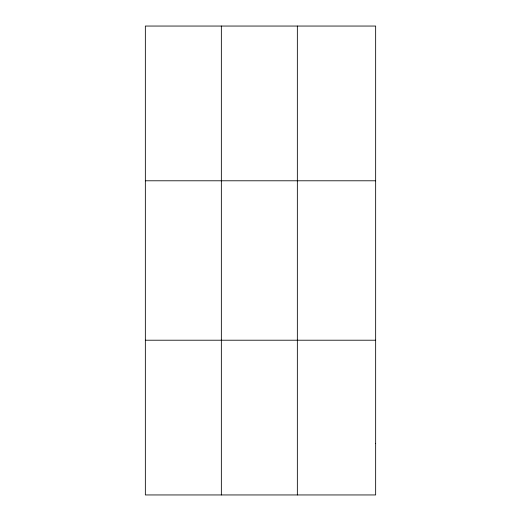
<?xml version="1.0" encoding="UTF-8"?>
<svg xmlns="http://www.w3.org/2000/svg" width="521" height="521" viewBox="0 0 521 521"><rect width="100%" height="100%" fill="white"/><g stroke="black" fill="none" stroke-linecap="round" stroke-linejoin="round"><path stroke-width="0.78" d="M221.347 494.95L221.347 26.05M297.348 494.95L297.348 26.05M145.346 180.787L375.654 180.787M145.346 340.213L375.654 340.213M375.654 443.371L375.654 494.95L145.346 494.95L145.346 26.05L375.654 26.05L375.654 443.371"/></g></svg>
